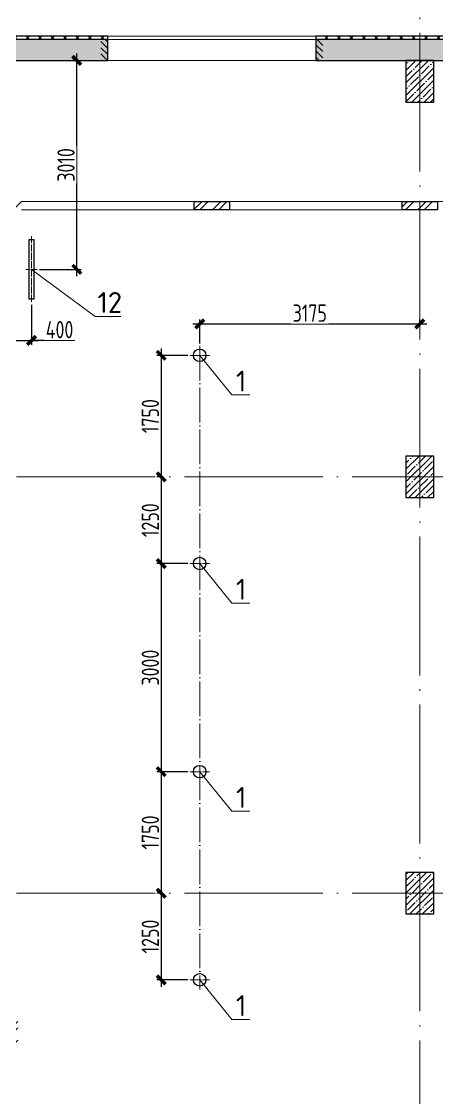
# Model space of a CAD drawing. Extents: x -965262 to 1142518, y -357520 to 71675.
# Drawn here: x 408592 to 414592, y -221560 to -206040 of the extents above; entities that cross this region are included whole.
import ezdxf

# ---------------------------------------------------------------- set-up
doc = ezdxf.new("R2010")
doc.units = 0
doc.header["$LTSCALE"] = 10
doc.linetypes.add('DOTE', pattern=[2.42, 2, -0.2, 0.02, -0.2])
doc.layers.get('0').update_dxf_attribs({"linetype": 'CONTINUOUS', "lineweight": 30})
doc.layers.get('Defpoints').update_dxf_attribs({"linetype": 'CONTINUOUS'})
doc.layers.add('DOTE', color=7, linetype='DOTE', lineweight=9)
doc.styles.add('GOST 2.304', font='isocpeur.ttf', dxfattribs={"width": 0.75, "height": 250})
doc.styles.get("Standard").update_dxf_attribs({"font": 'isocpeur.ttf', "height": 300})
doc.dimstyles.new('SPDS', dxfattribs={"dimscale": 50, "dimtxt": 2.5, "dimasz": 2.5, "dimexe": 1.25, "dimexo": 0.625, "dimtad": 1, "dimdec": 0, "dimrnd": 0.001, "dimtxsty": 'GOST 2.304', "dimblk": 'ARCHTICK', "dimblk1": 'ARCHTICK', "dimblk2": 'ARCHTICK', "dimcen": 2.5, "dimdle": 2, "dimadec": 0, "dimazin": 2, "dimtfac": 0.75, "dimtdec": 4, "dimtmove": 1, "dimatfit": 3, "dimfxl": 1, "dimtolj": 1, "dimarcsym": 0})
pattern_1 = [(45, (347794.75, -221720.88), (-89.80256, 89.80256), []), (45, (347884.56, -221720.88), (-89.80256, 89.80256), [158.75, -31.75, 0, -31.75])]
pattern_2 = [(135, (347794.75, -221720.88), (-89.80256, -89.80256), []), (225, (347794.75, -221720.88), (89.80256, -89.80256), [])]
pattern_3 = [(135, (-392536.334, -312226.585), (-44.9012806, -44.9012806), [])]

# ---------------------------------------------------------------- blocks, each defined once
blk = doc.blocks.new('_ArchTick')
at = {"color": 0, "linetype": 'ByBlock', "lineweight": 0, "const_width": 0.4}
blk.add_lwpolyline([(-0.5, -0.5), (0.5, 0.5)], dxfattribs=at)
blk = doc.blocks.new('*D1906')
at = {"color": 0, "lineweight": -2, "ltscale": 100, "transparency": 16777216}
for p, q in [((409390, -209711), (409390, -206501)), ((409359, -206601), (409328, -206601)), ((408853, -209611), (409453, -209611))]:
    blk.add_line(p, q, dxfattribs=at)
at = {"layer": 'Defpoints', "color": 0, "lineweight": 15, "ltscale": 100, "transparency": 16777216}
for p in [(409390, -206601), (409390, -206601), (408822, -209611)]:
    blk.add_point(p, dxfattribs=at)
at = {"color": 0, "lineweight": -2, "ltscale": 100, "transparency": 16777216, "xscale": 125, "yscale": 125, "zscale": 125}
for p, rotation in [((409390, -206601), 90), ((409390, -209611), 270)]:
    blk.add_blockref('_ArchTick', p, dxfattribs=dict(at, rotation=rotation))
at = {"color": 0, "lineweight": 15, "ltscale": 100, "transparency": 16777216, "insert": (409234, -208106), "char_height": 250, "attachment_point": 5, "rotation": 90, "style": 'GOST 2.304', "bg_fill": 3, "box_fill_scale": 1.1, "bg_fill_color": 256, "bg_fill_true_color": 13158600, "bg_fill_transparency": 0}
blk.add_mtext('\\A1;3010', dxfattribs=at)
blk = doc.blocks.new('*D1907')
at = {"color": 0, "lineweight": -2, "ltscale": 100, "transparency": 16777216}
for p, q in [((408737, -210122), (408737, -210699)), ((408337, -210605), (408337, -210574)), ((408237, -210636), (408837, -210636)), ((409360, -210636), (408737, -210636))]:
    blk.add_line(p, q, dxfattribs=at)
at = {"layer": 'Defpoints', "color": 0, "lineweight": 15, "ltscale": 100, "transparency": 16777216}
for p in [(408737, -210091), (408337, -210636), (408737, -210636)]:
    blk.add_point(p, dxfattribs=at)
at = {"color": 0, "lineweight": -2, "ltscale": 100, "transparency": 16777216, "xscale": 125, "yscale": 125, "zscale": 125, "rotation": 180}
blk.add_blockref('_ArchTick', (408337, -210636), dxfattribs=at)
at = {"color": 0, "lineweight": -2, "ltscale": 100, "transparency": 16777216, "xscale": 125, "yscale": 125, "zscale": 125}
blk.add_blockref('_ArchTick', (408737, -210636), dxfattribs=at)
at = {"color": 0, "lineweight": 15, "ltscale": 100, "transparency": 16777216, "insert": (409141, -210480), "char_height": 250, "attachment_point": 5, "style": 'GOST 2.304', "bg_fill": 3, "box_fill_scale": 1.1, "bg_fill_color": 256, "bg_fill_true_color": 13158600, "bg_fill_transparency": 0}
blk.add_mtext('\\A1;400', dxfattribs=at)
blk = doc.blocks.new('*D1908')
at = {"color": 0, "lineweight": -2, "ltscale": 100, "transparency": 16777216}
for p, q in [((411062, -210398), (414437, -210398)), ((411162, -210680), (411162, -210336)), ((414337, -210367), (414337, -210336))]:
    blk.add_line(p, q, dxfattribs=at)
at = {"layer": 'Defpoints', "color": 0, "lineweight": 15, "ltscale": 100, "transparency": 16777216}
for p in [(414337, -210398), (414337, -210398), (411162, -210711)]:
    blk.add_point(p, dxfattribs=at)
at = {"color": 0, "lineweight": -2, "ltscale": 100, "transparency": 16777216, "xscale": 125, "yscale": 125, "zscale": 125, "rotation": 180}
blk.add_blockref('_ArchTick', (411162, -210398), dxfattribs=at)
at = {"color": 0, "lineweight": -2, "ltscale": 100, "transparency": 16777216, "xscale": 125, "yscale": 125, "zscale": 125}
blk.add_blockref('_ArchTick', (414337, -210398), dxfattribs=at)
at = {"color": 0, "lineweight": 15, "ltscale": 100, "transparency": 16777216, "insert": (412750, -210242), "char_height": 250, "attachment_point": 5, "style": 'GOST 2.304', "bg_fill": 3, "box_fill_scale": 1.1, "bg_fill_color": 256, "bg_fill_true_color": 13158600, "bg_fill_transparency": 0}
blk.add_mtext('\\A1;3175', dxfattribs=at)
blk = doc.blocks.new('*D1902')
at = {"color": 0, "lineweight": -2, "ltscale": 100, "transparency": 16777216}
for p, q in [((410607, -210751), (410607, -212701)), ((410991, -210851), (410544, -210851)), ((410575, -212601), (410544, -212601))]:
    blk.add_line(p, q, dxfattribs=at)
at = {"layer": 'Defpoints', "color": 0, "lineweight": 15, "ltscale": 100, "transparency": 16777216}
for p in [(411022, -210851), (410607, -212601), (410607, -212601)]:
    blk.add_point(p, dxfattribs=at)
at = {"color": 0, "lineweight": -2, "ltscale": 100, "transparency": 16777216, "xscale": 125, "yscale": 125, "zscale": 125}
for p, rotation in [((410607, -210851), 90), ((410607, -212601), 270)]:
    blk.add_blockref('_ArchTick', p, dxfattribs=dict(at, rotation=rotation))
at = {"color": 0, "lineweight": 15, "ltscale": 100, "transparency": 16777216, "insert": (410450, -211726), "char_height": 250, "attachment_point": 5, "rotation": 90, "style": 'GOST 2.304', "bg_fill": 3, "box_fill_scale": 1.1, "bg_fill_color": 256, "bg_fill_true_color": 13158600, "bg_fill_transparency": 0}
blk.add_mtext('\\A1;1750', dxfattribs=at)
blk = doc.blocks.new('*D1909')
at = {"color": 0, "lineweight": -2, "ltscale": 100, "transparency": 16777216}
for p, q in [((410575, -212601), (410544, -212601)), ((410607, -212501), (410607, -213951)), ((410991, -213851), (410544, -213851))]:
    blk.add_line(p, q, dxfattribs=at)
at = {"layer": 'Defpoints', "color": 0, "lineweight": 15, "ltscale": 100, "transparency": 16777216}
for p in [(410607, -212601), (410607, -213851), (411022, -213851)]:
    blk.add_point(p, dxfattribs=at)
at = {"color": 0, "lineweight": -2, "ltscale": 100, "transparency": 16777216, "xscale": 125, "yscale": 125, "zscale": 125}
for p, rotation in [((410607, -212601), 90), ((410607, -213851), 270)]:
    blk.add_blockref('_ArchTick', p, dxfattribs=dict(at, rotation=rotation))
at = {"color": 0, "lineweight": 15, "ltscale": 100, "transparency": 16777216, "insert": (410450, -213226), "char_height": 250, "attachment_point": 5, "rotation": 90, "style": 'GOST 2.304', "bg_fill": 3, "box_fill_scale": 1.1, "bg_fill_color": 256, "bg_fill_true_color": 13158600, "bg_fill_transparency": 0}
blk.add_mtext('\\A1;1250', dxfattribs=at)
blk = doc.blocks.new('*D1910')
at = {"color": 0, "lineweight": -2, "ltscale": 100, "transparency": 16777216}
for p, q in [((410991, -213851), (410544, -213851)), ((410607, -213751), (410607, -216951)), ((410991, -216851), (410544, -216851))]:
    blk.add_line(p, q, dxfattribs=at)
at = {"layer": 'Defpoints', "color": 0, "lineweight": 15, "ltscale": 100, "transparency": 16777216}
for p in [(411022, -213851), (410607, -216851), (411022, -216851)]:
    blk.add_point(p, dxfattribs=at)
at = {"color": 0, "lineweight": -2, "ltscale": 100, "transparency": 16777216, "xscale": 125, "yscale": 125, "zscale": 125}
for p, rotation in [((410607, -213851), 90), ((410607, -216851), 270)]:
    blk.add_blockref('_ArchTick', p, dxfattribs=dict(at, rotation=rotation))
at = {"color": 0, "lineweight": 15, "ltscale": 100, "transparency": 16777216, "insert": (410450, -215351), "char_height": 250, "attachment_point": 5, "rotation": 90, "style": 'GOST 2.304', "bg_fill": 3, "box_fill_scale": 1.1, "bg_fill_color": 256, "bg_fill_true_color": 13158600, "bg_fill_transparency": 0}
blk.add_mtext('\\A1;3000', dxfattribs=at)
blk = doc.blocks.new('*D1903')
at = {"color": 0, "lineweight": -2, "ltscale": 100, "transparency": 16777216}
for p, q in [((410607, -216751), (410607, -218701)), ((410991, -216851), (410544, -216851)), ((410575, -218601), (410544, -218601))]:
    blk.add_line(p, q, dxfattribs=at)
at = {"layer": 'Defpoints', "color": 0, "lineweight": 15, "ltscale": 100, "transparency": 16777216}
for p in [(411022, -216851), (410607, -218601), (410607, -218601)]:
    blk.add_point(p, dxfattribs=at)
at = {"color": 0, "lineweight": -2, "ltscale": 100, "transparency": 16777216, "xscale": 125, "yscale": 125, "zscale": 125}
for p, rotation in [((410607, -216851), 90), ((410607, -218601), 270)]:
    blk.add_blockref('_ArchTick', p, dxfattribs=dict(at, rotation=rotation))
at = {"color": 0, "lineweight": 15, "ltscale": 100, "transparency": 16777216, "insert": (410450, -217726), "char_height": 250, "attachment_point": 5, "rotation": 90, "style": 'GOST 2.304', "bg_fill": 3, "box_fill_scale": 1.1, "bg_fill_color": 256, "bg_fill_true_color": 13158600, "bg_fill_transparency": 0}
blk.add_mtext('\\A1;1750', dxfattribs=at)
blk = doc.blocks.new('*D1911')
at = {"color": 0, "lineweight": -2, "ltscale": 100, "transparency": 16777216}
for p, q in [((410607, -218501), (410607, -219951)), ((410575, -218601), (410544, -218601)), ((410991, -219851), (410544, -219851))]:
    blk.add_line(p, q, dxfattribs=at)
at = {"layer": 'Defpoints', "color": 0, "lineweight": 15, "ltscale": 100, "transparency": 16777216}
for p in [(410607, -218601), (410607, -219851), (411022, -219851)]:
    blk.add_point(p, dxfattribs=at)
at = {"color": 0, "lineweight": -2, "ltscale": 100, "transparency": 16777216, "xscale": 125, "yscale": 125, "zscale": 125}
for p, rotation in [((410607, -218601), 90), ((410607, -219851), 270)]:
    blk.add_blockref('_ArchTick', p, dxfattribs=dict(at, rotation=rotation))
at = {"color": 0, "lineweight": 15, "ltscale": 100, "transparency": 16777216, "insert": (410450, -219226), "char_height": 250, "attachment_point": 5, "rotation": 90, "style": 'GOST 2.304', "bg_fill": 3, "box_fill_scale": 1.1, "bg_fill_color": 256, "bg_fill_true_color": 13158600, "bg_fill_transparency": 0}
blk.add_mtext('\\A1;1250', dxfattribs=at)

msp = doc.modelspace()

# ---------------------------------------------------------------- hatches: boundary and pattern name
at = {"lineweight": 15}
h = msp.add_hatch(dxfattribs=at)
h.set_pattern_fill('ANSI37', scale=40, angle=90)
h.set_pattern_definition(pattern_2)
h.paths.add_polyline_path([(409837.4, -206300.9), (409837.4, -206250.9), (406837.4, -206250.9), (406837.4, -206300.9)])
h = msp.add_hatch(dxfattribs=at)
h.set_pattern_fill('ANSI37', scale=40, angle=90)
h.set_pattern_definition(pattern_2)
h.paths.add_polyline_path([(412837.4, -206250.9), (412837.4, -206300.9), (415837.4, -206300.9), (415837.4, -206250.9)])
h = msp.add_hatch(dxfattribs=at)
h.set_pattern_fill('ANSI35', scale=40)
h.set_pattern_definition([(45, (434942.45, -206431.67), (-179.6051, 179.6051), []), (45, (435122.06, -206431.67), (-179.6051, 179.6051), [317.5, -63.5, 0, -63.5])])
h.paths.add_polyline_path([(436286.4, -206300.9), (433837.4, -206300.9), (433837.4, -206600.9), (436286.4, -206600.9)])
h.paths.add_polyline_path([(409837.4, -206300.9), (406837.4, -206300.9), (406837.4, -206600.9), (409837.4, -206600.9)])
h.paths.add_polyline_path([(415837.4, -206300.9), (412837.4, -206300.9), (412837.4, -206600.9), (415837.4, -206600.9)])
h.paths.add_polyline_path([(421837.4, -206300.9), (418837.4, -206300.9), (418837.4, -206600.9), (421837.4, -206600.9)])
h.paths.add_polyline_path([(427837.4, -206300.9), (424837.4, -206300.9), (424837.4, -206600.9), (427837.4, -206600.9)])
h.paths.add_polyline_path([(436286.4, -206300.9), (430837.4, -206300.9), (430837.4, -206600.9), (436286.4, -206600.9)])
h.paths.add_polyline_path([(438337.2, -206300.9), (437486.4, -206300.9), (437486.4, -206600.9), (438337.2, -206600.9)])
h.paths.add_polyline_path([(438337.2, -230700.9), (438337.2, -230600.9), (438037.2, -230600.9), (438037.2, -230600.9), (437637.2, -230600.9), (436837.2, -230600.9), (436837.2, -230900.9), (438337.2, -230900.9)])
h.paths.add_polyline_path([(433837.2, -230600.9), (433837.2, -230950.9), (430837.2, -230950.9), (430837.2, -230600.9)])
h.paths.add_polyline_path([(427837.2, -230600.9), (426537.2, -230600.9), (426537.2, -230600.9), (426137.2, -230600.9), (424837.2, -230600.9), (424837.2, -230900.9), (427837.2, -230900.9)])
h.paths.add_polyline_path([(421837.2, -230600.9), (420537.2, -230600.9), (420537.2, -230600.9), (420137.2, -230600.9), (418837.2, -230600.9), (418837.2, -230900.9), (421837.2, -230900.9)])
h.paths.add_polyline_path([(415837.2, -230600.9), (414537.2, -230600.9), (414537.2, -230600.9), (414137.2, -230600.9), (412837.2, -230600.9), (412837.2, -230900.9), (415837.2, -230900.9)])
h.paths.add_polyline_path([(409837.2, -230600.9), (408537.2, -230600.9), (408537.2, -230600.9), (408137.2, -230600.9), (406837.2, -230600.9), (406837.2, -230900.9), (409837.2, -230900.9)])
h.paths.add_polyline_path([(403837.2, -230600.9), (403037.2, -230600.9), (403037.2, -230600.9), (402637.2, -230600.9), (402337.2, -230784.8), (402337.2, -230900.9), (403837.2, -230900.9)])
h.paths.add_polyline_path([(402637.2, -220250.9), (402337.2, -220250.9), (402337.2, -221175.9), (402637.2, -221175.9), (402637.2, -221175.9)])
h.paths.add_polyline_path([(402637.2, -217400.9), (402337.2, -217400.9), (402337.2, -219050.9), (402637.2, -219050.9)])
h.paths.add_polyline_path([(402637.2, -216200.9), (402287.2, -216200.9), (402287.2, -214550.9), (402637.2, -214550.9)])
h.paths.add_polyline_path([(402637.2, -211700.9), (402337.2, -211700.9), (402337.2, -213350.9), (402637.2, -213350.9)])
h.paths.add_polyline_path([(402637.2, -208850.9), (402337.2, -208850.9), (402337.2, -210500.9), (402637.2, -210500.9)])
h.paths.add_polyline_path([(402337.2, -216200.9), (402287.2, -216200.9), (402287.2, -214550.9), (402337.2, -214550.9)])
h.paths.add_polyline_path([(402637.2, -230600.9), (402337.2, -230784.8), (402337.2, -229100.7), (402637.2, -229100.7)])
h.paths.add_polyline_path([(402337.2, -226100.7), (402337.2, -224175.9), (402637.2, -224175.9), (402637.2, -226100.7)])
h.paths.add_polyline_path([(402337.2, -207650.9), (402337.2, -206300.9), (403837.4, -206300.9), (403837.4, -206600.9), (402637.2, -206601.7), (402637.2, -207650.9)])
h.paths.add_polyline_path([(430837.2, -230900.9), (433837.2, -230900.9), (433837.2, -230950.9), (430837.2, -230950.9)])
h = msp.add_hatch()
h.set_pattern_fill('ANSI31', scale=20, angle=90)
h.set_pattern_definition(pattern_3)
h.paths.add_polyline_path([(409837.4, -206300.9), (409837.4, -206600.9), (409737.4, -206600.9), (409737.4, -206300.9)])
h = msp.add_hatch()
h.set_pattern_fill('ANSI31', scale=20, angle=90)
h.set_pattern_definition(pattern_3)
h.paths.add_polyline_path([(412937.4, -206300.9), (412937.4, -206600.9), (412837.4, -206600.9), (412837.4, -206300.9)])
h = msp.add_hatch(dxfattribs=at)
h.set_pattern_fill('ANSI32', scale=20)
h.set_pattern_definition([(45, (1148980.3, -224380.66), (-134.70384, 134.70384), []), (45, (1149070.1, -224380.66), (-134.70384, 134.70384), [])])
h.paths.add_polyline_path([(408537.2, -220390.9), (407136.8, -220390.9), (407136.8, -220260.9), (407016.8, -220260.9), (407016.8, -220390.9), (402637.2, -220390.9), (402637.2, -220510.9), (408287.2, -220510.9), (408287.2, -220770.9), (408537.2, -220770.9)], flags=17)
h.paths.add_polyline_path([(408537.2, -220390.9), (407137.2, -220390.9), (407137.2, -220260.9), (407017.2, -220260.9), (407017.2, -220390.9), (402637.2, -220390.9), (402637.2, -220510.9), (408287.2, -220510.9), (408287.2, -220770.9), (408537.2, -220770.9)], flags=16)
h.paths.add_polyline_path([(429527.2, -217000.9), (429397.2, -217000.9), (429397.2, -217130.9), (429527.2, -217130.9)], flags=17)
h.paths.add_polyline_path([(429527.2, -217000.9), (429397.2, -217000.9), (429397.2, -217130.9), (429527.2, -217130.9)], flags=16)
h.paths.add_polyline_path([(433857.2, -228080.9), (433737.2, -228080.9), (433737.2, -228370.9), (433857.2, -228370.9)], flags=17)
h.paths.add_polyline_path([(403037.2, -212420.8), (403037.2, -212300.9), (405586.8, -212300.9), (405586.8, -212420.9), (405456.8, -212420.9), (405456.8, -213470.8), (405336.8, -213470.8), (405336.8, -212420.9), (403037.2, -212420.9)])
h.paths.add_polyline_path([(407016.8, -212550.9), (407016.8, -212420.9), (406496.8, -212420.9), (406496.8, -212300.9), (407016.8, -212300.9), (407016.8, -208500.9), (407136.8, -208503.5), (407136.8, -208630.9), (407266.8, -208630.9), (407266.8, -208750.9), (407136.8, -208750.9), (407136.8, -212550.9), (407016.8, -212550.9)])
h.paths.add_polyline_path([(407016.8, -213470.8), (407016.8, -213090.9), (407136.8, -213090.9), (407136.8, -213470.8)])
h.paths.add_polyline_path([(407016.8, -214760.7), (407016.8, -214380.8), (407136.8, -214380.8), (407136.8, -214760.7), (407016.8, -214760.7)])
h.paths.add_polyline_path([(402637.2, -215550.9), (402637.2, -215430.9), (405336.8, -215430.9), (405336.8, -214380.8), (405456.8, -214380.8), (405456.8, -215430.7), (405586.8, -215430.9), (405586.8, -215550.8), (402637.2, -215550.8)])
h.paths.add_polyline_path([(407016.8, -215680.8), (407016.8, -215550.8), (406497.1, -215550.8), (406497.1, -215430.9), (407016.8, -215430.9), (407016.8, -215300.7), (407136.8, -215300.7), (407136.8, -215680.8), (407016.8, -215680.8)])
h.paths.add_polyline_path([(406886.8, -218160.7), (406886.8, -217780.7), (407136.8, -217780.7), (407136.8, -218160.7)])
h.paths.add_polyline_path([(402637.2, -220510.9), (402637.2, -220390.9), (407017.7, -220390.9), (407017.7, -220260.9), (407136.8, -220260.6), (407137.7, -220390.9), (408537.2, -220390.9), (408537.2, -220770.9), (408287.2, -220770.9), (408287.2, -220510.9), (402637.2, -220510.9)])
h.paths.add_polyline_path([(403036.8, -224500.9), (403037.2, -224380.9), (408137.2, -224380.9), (408137.2, -224500.9), (403037.2, -224500.9)])
h.paths.add_polyline_path([(408287.2, -224300.9), (408287.2, -223780.9), (408537.2, -223780.9), (408537.2, -224300.9)])
h.paths.add_polyline_path([(407016.8, -207300.9), (407016.8, -206600.9), (407136.8, -206600.9), (407136.8, -207300.9)])
h.paths.add_polyline_path([(408176.8, -208750.9), (408176.8, -208630.9), (408592.3, -208630.9), (408592.3, -208750.9)])
h.paths.add_polyline_path([(411082.3, -208750.9), (411082.3, -208630.9), (411589.7, -208630.9), (411592.2, -208750.9)])
h.paths.add_polyline_path([(414082.3, -208750.9), (414082.3, -208630.9), (414592.2, -208630.9), (414592.2, -208750.9)])
h.paths.add_polyline_path([(417082.3, -208750.9), (417082.3, -208630.9), (417592.2, -208630.9), (417592.2, -208750.9)])
h.paths.add_polyline_path([(420082.3, -208750.9), (420082.3, -208630.9), (420592.2, -208630.9), (420592.2, -208750.9)])
h.paths.add_polyline_path([(423082.3, -208750.9), (423082.3, -208630.9), (423592.2, -208630.9), (423592.2, -208750.9)])
h.paths.add_polyline_path([(426082.3, -208750.9), (426082.3, -208630.9), (426592.2, -208630.9), (426592.2, -208750.9)])
h.paths.add_polyline_path([(429147.2, -208750.9), (429147.2, -208630.9), (429527.2, -208630.9), (429527.2, -208750.9), (429397.2, -208750.9), (429397.2, -209010.9), (429277.2, -209010.9), (429277.2, -208750.9)])
h.paths.add_polyline_path([(432082.3, -208750.9), (432082.3, -208630.9), (432592.2, -208630.9), (432592.2, -208750.9)])
h.paths.add_polyline_path([(435147.2, -208750.9), (435147.2, -208630.9), (438337.2, -208630.9), (438337.2, -208750.9)])
h.paths.add_polyline_path([(429277.2, -211505.9), (429277.2, -211125.9), (429527.2, -211125.9), (429527.2, -211505.9)])
h.paths.add_polyline_path([(429277.2, -214000.9), (429277.2, -213620.9), (429527.2, -213620.9), (429527.2, -214000.9)])
h.paths.add_polyline_path([(429277.2, -217380.9), (429277.2, -217000.9), (429527.2, -217000.9), (429527.2, -217250.9), (429397.2, -217250.9), (429397.2, -217380.9)])
h.paths.add_polyline_path([(430577.2, -217250.9), (430577.2, -217130.9), (430957.2, -217130.9), (430957.2, -217250.9)])
h.paths.add_polyline_path([(432007.2, -217250.9), (432007.2, -217130.9), (432257.2, -217130.9), (432257.2, -218300.9), (432137.2, -218300.9), (432137.2, -217250.9)])
h.paths.add_polyline_path([(432537.2, -218900.9), (432537.2, -218780.9), (437637.2, -218780.9), (437637.2, -218900.9)])
h.paths.add_polyline_path([(438037.2, -218900.9), (438037.2, -218780.9), (438337.2, -218780.9), (438337.2, -218900.9)])
h.paths.add_polyline_path([(432007.2, -222240.9), (432007.2, -222120.9), (432137.2, -222120.9), (432137.2, -220965.9), (432257.2, -220965.9), (432257.2, -222120.9), (438337.2, -222120.9), (438337.2, -222240.9)])
h.paths.add_polyline_path([(432137.2, -220055.9), (432137.2, -218900.9), (432257.2, -218900.9), (432257.2, -220055.9)])
h.paths.add_polyline_path([(429277.2, -219875.9), (429277.2, -219495.9), (429527.2, -219495.9), (429527.2, -219875.9)])
h.paths.add_polyline_path([(429277.2, -222240.9), (429277.2, -221990.9), (429397.2, -221990.9), (429397.2, -222120.9), (431097.2, -222120.9), (431097.2, -222240.9)])
h.paths.add_polyline_path([(438037.2, -224420.9), (438037.3, -224300.9), (438337.2, -224300.9), (438337.2, -224420.9), (438037.2, -224420.9)])
h.paths.add_polyline_path([(438037.2, -224900.9), (438037.2, -224780.9), (438337.2, -224780.9), (438337.3, -224900.9), (438037.3, -224900.9)])
h.paths.add_polyline_path([(433737.2, -228370.9), (433737.2, -225060.9), (436437.2, -225060.9), (436437.2, -226280.9), (438337.2, -226280.9), (438337.2, -226400.9), (436317.2, -226400.9), (436317.2, -225180.9), (433857.2, -225180.9), (433857.2, -228370.9)])
h.paths.add_polyline_path([(431756.8, -229530.9), (431756.8, -229410.9), (433737.2, -229410.9), (433737.2, -229280.9), (433857.2, -229280.9), (433857.2, -229530.9), (431756.8, -229530.9)])
h.paths.add_polyline_path([(431636.8, -230600.9), (431636.8, -229790.9), (431756.8, -229790.9), (431756.8, -230600.9)])
h.paths.add_polyline_path([(407017.7, -220390.9), (407017.2, -220390.9), (407017.2, -220260.9), (407017.7, -220260.9)], flags=16)
h.paths.add_polyline_path([(407137.7, -220390.9), (407137.2, -220390.9), (407137.2, -220260.9), (407137.7, -220260.9)], flags=16)
h.paths.add_polyline_path([(433857.2, -228080.9), (433737.2, -228080.9), (433737.2, -228070.9), (433857.2, -228070.9)], flags=17)
h = msp.add_hatch(dxfattribs=at)
h.set_pattern_fill('ANSI35', scale=20, style=0)
h.set_pattern_definition(pattern_1)
h.paths.add_polyline_path([(414537.2, -206600.9), (414137.2, -206600.9), (414137.2, -207200.9), (414537.2, -207200.9)])
h = msp.add_hatch(dxfattribs=at)
h.set_pattern_fill('ANSI35', scale=20, style=0)
h.set_pattern_definition(pattern_1)
h.paths.add_polyline_path([(414537.2, -212300.9), (414137.2, -212300.9), (414137.2, -212900.9), (414537.2, -212900.9)])
h = msp.add_hatch(dxfattribs=at)
h.set_pattern_fill('ANSI35', scale=20, style=0)
h.set_pattern_definition(pattern_1)
h.paths.add_polyline_path([(414537.2, -218300.9), (414137.2, -218300.9), (414137.2, -218900.9), (414537.2, -218900.9)])

# ---------------------------------------------------------------- linework, layer by layer
at = {"color": 7}
for p, q in [((409837.4, -206250.9, 11223.1), (406837.4, -206250.9, 11223.1)), ((409837.4, -206600.9, 11223.1), (409837.4, -206250.9, 11223.1)), ((412837.4, -206250.9, 11223.1), (412837.4, -206600.9, 11223.1)), ((415837.4, -206250.9, 11223.1), (412837.4, -206250.9, 11223.1)), ((409837.4, -206300.9, 11223.1), (406837.4, -206300.9, 11223.1)), ((415837.4, -206300.9, 11223.1), (412837.4, -206300.9, 11223.1)), ((406837.4, -206600.9, 11223.1), (409837.4, -206600.9, 11223.1)), ((412837.4, -206600.9, 11223.1), (415837.4, -206600.9, 11223.1)), ((411082.3, -208630.9, 11253.1), (411592.2, -208630.9, 11253.1)), ((411082.3, -208750.9, 11253.1), (411082.3, -208630.9, 11253.1)), ((411592.2, -208630.9, 11253.1), (411592.2, -208750.9, 11253.1)), ((414082.3, -208630.9, 11253.1), (414592.2, -208630.9, 11253.1)), ((414082.3, -208750.9, 11253.1), (414082.3, -208630.9, 11253.1)), ((414592.2, -208630.9, 11253.1), (414592.2, -208750.9, 11253.1)), ((411082.3, -208750.9, 11253.1), (411082.3, -208750.9, 11253.1)), ((411592.2, -208750.9, 11253.1), (411082.3, -208750.9, 11253.1)), ((414082.3, -208750.9, 11253.1), (414082.3, -208750.9, 11253.1)), ((414592.2, -208750.9, 11253.1), (414082.3, -208750.9, 11253.1))]:
    msp.add_line(p, q, dxfattribs=at)
at = {"color": 7, "lineweight": 15}
for p, q in [((412837.4, -206250.9, 11223.1), (409837.4, -206250.9, 11223.1)), ((412837.4, -206300.9, 11223.1), (409837.4, -206300.9, 11223.1)), ((412837.4, -206600.9, 11223.1), (409837.4, -206600.9, 11223.1)), ((408592.3, -208630.9, 11253.1), (411082.3, -208630.9, 11253.1)), ((411592.2, -208630.9, 11253.1), (414082.3, -208630.9, 11253.1)), ((414592.2, -208630.9, 11253.1), (417082.3, -208630.9, 11253.1)), ((408592.3, -208750.9, 11253.1), (411082.3, -208750.9, 11253.1)), ((411592.2, -208750.9, 11253.1), (414082.3, -208750.9, 11253.1))]:
    msp.add_line(p, q, dxfattribs=at)
at = {"color": 7, "lineweight": 30}
for p, q in [((414137.2, -206600.9, 11253.1), (414137.2, -207200.9, 11253.1)), ((414537.2, -206600.9, 11253.1), (414137.2, -206600.9, 11253.1)), ((414537.2, -207200.9, 11253.1), (414537.2, -206600.9, 11253.1)), ((414137.2, -207200.9, 11253.1), (414537.2, -207200.9, 11253.1)), ((414137.2, -212300.9, 11253.1), (414137.2, -212900.9, 11253.1)), ((414537.2, -212300.9, 11253.1), (414137.2, -212300.9, 11253.1)), ((414537.2, -212900.9, 11253.1), (414537.2, -212300.9, 11253.1)), ((414137.2, -212900.9, 11253.1), (414537.2, -212900.9, 11253.1)), ((414137.2, -218300.9, 11253.1), (414137.2, -218900.9, 11253.1)), ((414537.2, -218300.9, 11253.1), (414137.2, -218300.9, 11253.1)), ((414537.2, -218900.9, 11253.1), (414537.2, -218300.9, 11253.1)), ((414137.2, -218900.9, 11253.1), (414537.2, -218900.9, 11253.1))]:
    msp.add_line(p, q, dxfattribs=at)
at = {"lineweight": 15, "ltscale": 100}
for p, q in [((411162.2, -210850.9, 9801.8), (411624.2, -211421.1, 9801.8)), ((411162.2, -213850.9, 9801.8), (411624.2, -214421.1, 9801.8)), ((411162.2, -216850.9, 9801.8), (411624.2, -217421.1, 9801.8)), ((411162.2, -219850.9, 9801.8), (411624.2, -220421.1, 9801.8))]:
    msp.add_line(p, q, dxfattribs=at)
at = {"color": 5, "ltscale": 100, "elevation": 9801.8}
msp.add_lwpolyline([(408702.2, -209180.9), (408772.2, -209180.9), (408772.2, -210040.9), (408702.2, -210040.9)], close=True, dxfattribs=at)
at = {"lineweight": 15, "ltscale": 100, "extrusion": (0, 1, 0)}
for points, elevation in [([(-409652.2, 0), (-410024.4, 0)], -210288.5), ([(-411624.2, 9801.8), (-411885.2, 9801.8)], -211421.1), ([(-411624.2, 9801.8), (-411885.2, 9801.8)], -214421.1), ([(-411624.2, 9801.8), (-411885.2, 9801.8)], -217421.1), ([(-411624.2, 9801.8), (-411885.2, 9801.8)], -220421.1)]:
    msp.add_lwpolyline(points, dxfattribs=dict(at, elevation=elevation))
at = {"color": 5, "ltscale": 100}
for centre in [(411162.2, -210850.9, 9801.8), (411162.2, -213850.9, 9801.8), (411162.2, -216850.9, 9801.8), (411162.2, -219850.9, 9801.8)]:
    msp.add_circle(centre, 90, dxfattribs=at)
at = {"layer": 'DOTE', "color": 7, "ltscale": 100, "extrusion": (0, -1, 0)}
msp.add_line((414337.2, -201363.1, 9801.8), (414337.2, -232551.2, 9801.8), dxfattribs=at)
at = {"layer": 'DOTE', "color": 7, "ltscale": 100}
for p, q in [((439560.9, -206600.9, 9801.8), (400589, -206600.9, 9801.8)), ((439560.9, -212600.9, 9801.8), (400589, -212600.9, 9801.8)), ((439560.9, -218600.9, 9801.8), (400589, -218600.9, 9801.8))]:
    msp.add_line(p, q, dxfattribs=at)

# ---------------------------------------------------------------- texts
at = {"lineweight": 15, "ltscale": 100, "char_height": 300, "width": 815.97, "attachment_point": 1}
for s, insert in [('12', (409687.8, -209938.5, 9801.8)), ('1', (411685.4, -211071.1, 9801.8)), ('1', (411685.4, -214071.1, 9801.8)), ('1', (411685.4, -217071.1, 9801.8)), ('1', (411685.4, -220071.1, 9801.8))]:
    msp.add_mtext(s, dxfattribs=dict(at, insert=insert))

# ---------------------------------------------------------------- next in the draw order: dimensions: what is measured, and where the dimension line sits
at = {"lineweight": 15, "ltscale": 100}
dim = msp.add_linear_dim(base=(409390.3, -206600.9, 9801.8), p1=(408822.2, -209610.9, 9801.8), p2=(409390.3, -206600.9, 9801.8), angle=90, dimstyle='SPDS', override={"dimfxl": 1.25, "dimtfill": 1, "dimtfillclr": 256}, dxfattribs=at)
dim.commit()
dim.dimension.update_dxf_attribs({"geometry": '*D1906', "text_midpoint": (409234, -208105.9, 9801.8)})
dim = msp.add_linear_dim(base=(408737.2, -210636.2, 9801.8), p1=(408337.2, -210636.2, 9801.8), p2=(408737.2, -210090.9, 9801.8), dimstyle='SPDS', override={"dimfxl": 1.25, "dimtfill": 1, "dimtfillclr": 256}, dxfattribs=at)
dim.commit()
dim.dimension.update_dxf_attribs({"geometry": '*D1907', "text_midpoint": (409141.1, -210636.2, 9801.8), "dimtype": 160})
dim = msp.add_linear_dim(base=(414337.2, -210398.2, 9801.8), p1=(411162.2, -210710.9, 9801.8), p2=(414337.2, -210398.2, 9801.8), dimstyle='SPDS', override={"dimfxl": 1.25, "dimtfill": 1, "dimtfillclr": 256}, dxfattribs=at)
dim.commit()
dim.dimension.update_dxf_attribs({"geometry": '*D1908', "text_midpoint": (412749.7, -210242, 9801.8)})

# ---------------------------------------------------------------- next in the draw order: linework, layer by layer
msp.add_line((408737.2, -209610.9, 9801.8), (409652.2, -210288.5), dxfattribs=at)
at = {"layer": 'DOTE', "color": 7, "ltscale": 5}
for p, q in [((408737.2, -209130.9, 9801.8), (408737.2, -210090.9, 9801.8)), ((408822.2, -209610.9, 9801.8), (408652.2, -209610.9, 9801.8))]:
    msp.add_line(p, q, dxfattribs=at)
at = {"layer": 'DOTE', "color": 7, "ltscale": 25}
msp.add_line((411162.2, -210710.9, 9801.8), (411162.2, -219990.9, 9801.8), dxfattribs=at)

# ---------------------------------------------------------------- next in the draw order: dimensions: what is measured, and where the dimension line sits
at = {"lineweight": 15, "ltscale": 100}
dim = msp.add_linear_dim(base=(410606.7, -212600.9, 9801.8), p1=(411022.2, -210850.9, 9801.8), p2=(410606.7, -212600.9, 9801.8), angle=90, dimstyle='SPDS', override={"dimfxl": 1.25, "dimtfill": 1, "dimtfillclr": 256}, dxfattribs=at)
dim.commit()
dim.dimension.update_dxf_attribs({"geometry": '*D1902', "text_midpoint": (410450.5, -211725.9, 9801.8)})

# ---------------------------------------------------------------- next in the draw order: linework, layer by layer
at = {"layer": 'DOTE', "color": 7, "ltscale": 5}
msp.add_line((411302.2, -210850.9, 9801.8), (411022.2, -210850.9, 9801.8), dxfattribs=at)

# ---------------------------------------------------------------- next in the draw order: dimensions: what is measured, and where the dimension line sits
at = {"lineweight": 15, "ltscale": 100}
dim = msp.add_linear_dim(base=(410606.7, -213850.9, 9801.8), p1=(410606.7, -212600.9, 9801.8), p2=(411022.2, -213850.9, 9801.8), angle=90, dimstyle='SPDS', override={"dimfxl": 1.25, "dimtfill": 1, "dimtfillclr": 256}, dxfattribs=at)
dim.commit()
dim.dimension.update_dxf_attribs({"geometry": '*D1909', "text_midpoint": (410450.5, -213225.9, 9801.8)})

# ---------------------------------------------------------------- next in the draw order: dimensions: what is measured, and where the dimension line sits
dim = msp.add_linear_dim(base=(410606.7, -216850.9, 9801.8), p1=(411022.2, -213850.9, 9801.8), p2=(411022.2, -216850.9, 9801.8), angle=90, dimstyle='SPDS', override={"dimfxl": 1.25, "dimtfill": 1, "dimtfillclr": 256}, dxfattribs=at)
dim.commit()
dim.dimension.update_dxf_attribs({"geometry": '*D1910', "text_midpoint": (410450.5, -215350.9, 9801.8)})

# ---------------------------------------------------------------- next in the draw order: linework, layer by layer
at = {"layer": 'DOTE', "color": 7, "ltscale": 5}
msp.add_line((411302.2, -213850.9, 9801.8), (411022.2, -213850.9, 9801.8), dxfattribs=at)

# ---------------------------------------------------------------- next in the draw order: dimensions: what is measured, and where the dimension line sits
at = {"lineweight": 15, "ltscale": 100}
dim = msp.add_linear_dim(base=(410606.7, -218600.9, 9801.8), p1=(411022.2, -216850.9, 9801.8), p2=(410606.7, -218600.9, 9801.8), angle=90, dimstyle='SPDS', override={"dimfxl": 1.25, "dimtfill": 1, "dimtfillclr": 256}, dxfattribs=at)
dim.commit()
dim.dimension.update_dxf_attribs({"geometry": '*D1903', "text_midpoint": (410450.5, -217725.9, 9801.8)})

# ---------------------------------------------------------------- next in the draw order: linework, layer by layer
at = {"layer": 'DOTE', "color": 7, "ltscale": 5}
msp.add_line((411302.2, -216850.9, 9801.8), (411022.2, -216850.9, 9801.8), dxfattribs=at)

# ---------------------------------------------------------------- next in the draw order: dimensions: what is measured, and where the dimension line sits
at = {"lineweight": 15, "ltscale": 100}
dim = msp.add_linear_dim(base=(410606.7, -219850.9, 9801.8), p1=(410606.7, -218600.9, 9801.8), p2=(411022.2, -219850.9, 9801.8), angle=90, dimstyle='SPDS', override={"dimfxl": 1.25, "dimtfill": 1, "dimtfillclr": 256}, dxfattribs=at)
dim.commit()
dim.dimension.update_dxf_attribs({"geometry": '*D1911', "text_midpoint": (410450.5, -219225.9, 9801.8)})

# ---------------------------------------------------------------- next in the draw order: linework, layer by layer
at = {"layer": 'DOTE', "color": 7, "ltscale": 5}
msp.add_line((411302.2, -219850.9, 9801.8), (411022.2, -219850.9, 9801.8), dxfattribs=at)

doc.saveas('drawing.dxf')
